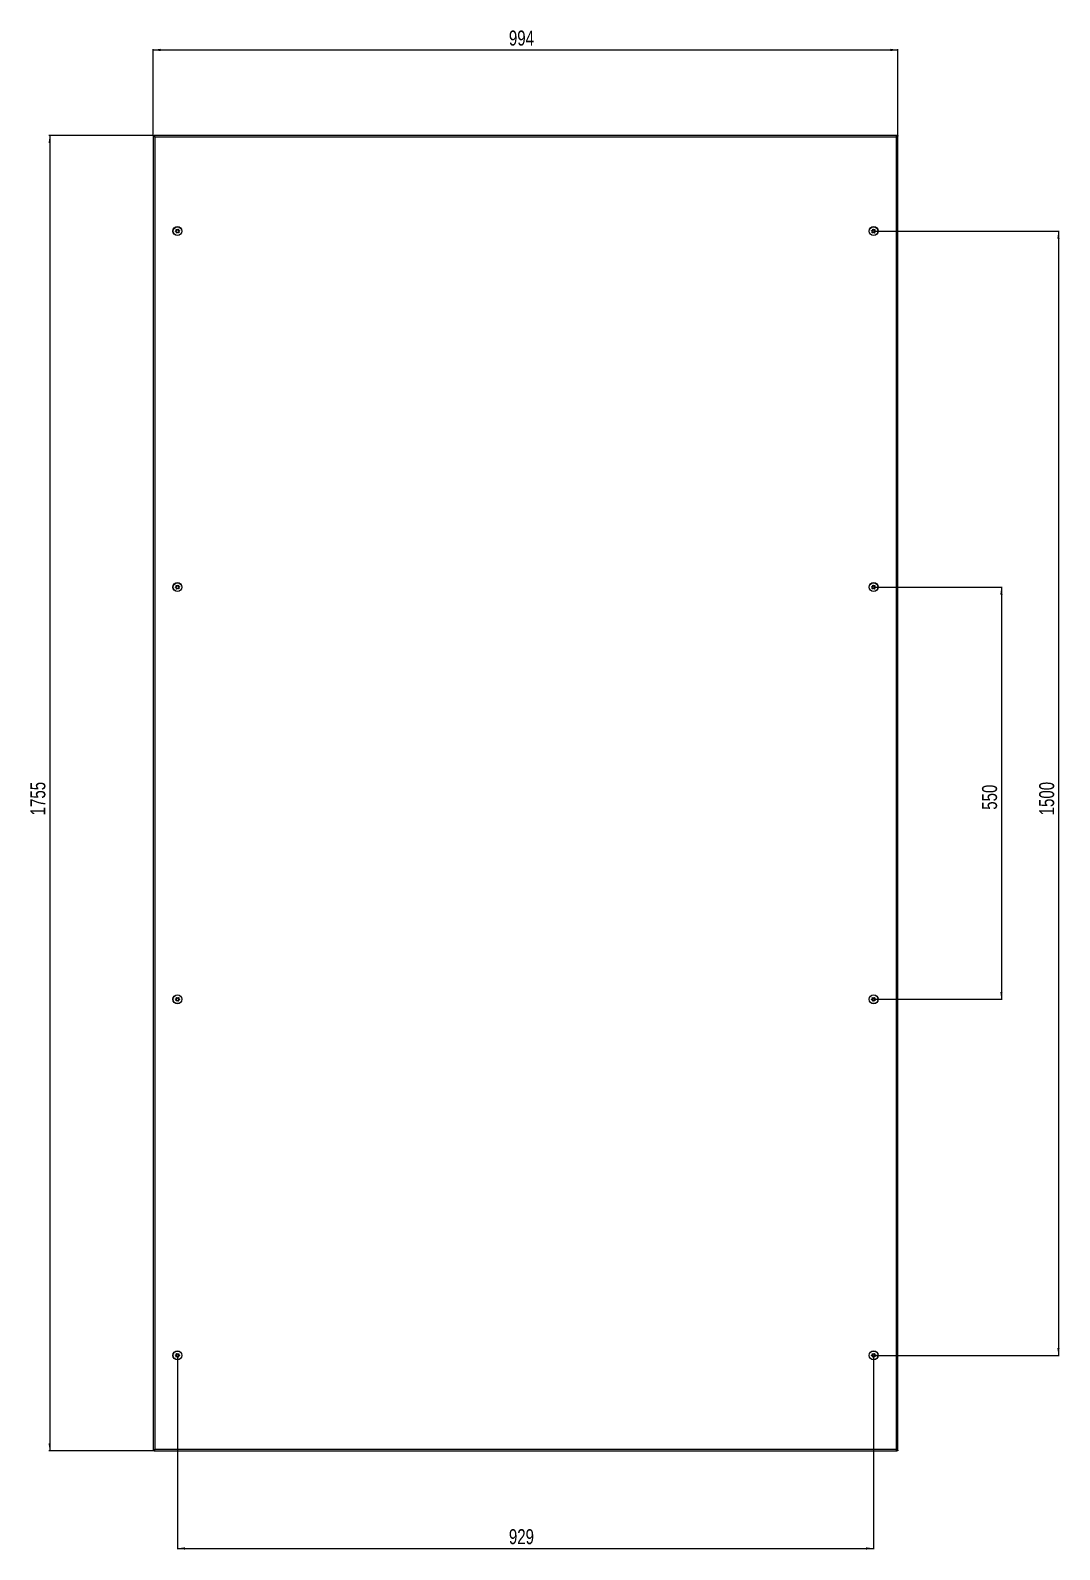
# Model space of a CAD drawing. Header units: millimetres. Extents: x -626 to 2088, y -886 to 1192.
# Drawn here: x -626 to 748, y -886 to 1141 of the extents above; entities that cross this region are included whole.
import ezdxf

# ---------------------------------------------------------------- set-up
doc = ezdxf.new("R2010")
doc.units = ezdxf.units.MM
doc.layers.add('FORMAT', color=7, linetype='Continuous')
doc.styles.add('SLDTEXTSTYLE0', font='TXT', dxfattribs={"width": 0.75})
doc.dimstyles.new('SLDDIMSTYLE1', dxfattribs={"dimtxt": 20, "dimasz": 10, "dimexe": 0, "dimexo": 0.0625, "dimgap": 5, "dimtad": 2, "dimdec": 1, "dimrnd": 1e-09, "dimzin": 12, "dimdsep": 46, "dimtxsty": 'SLDTEXTSTYLE0', "dimsah": 1, "dimcen": 0.09, "dimadec": 0, "dimazin": 3, "dimtfac": 1, "dimtofl": 0, "dimtmove": 0, "dimatfit": 3, "dimfxl": 0, "dimfrac": 2, "dimtolj": 1, "dimtzin": 12, "dimarcsym": 0})

# ---------------------------------------------------------------- blocks, each defined once
blk = doc.blocks.new('_D_1')
at = {"layer": 'FORMAT'}
for p, q in [((-462.2, 1000.3), (-601.2, 1000.3)), ((-600.2, 1000.3), (-600.2, -754.7)), ((-462.2, -754.7), (-601.2, -754.7))]:
    blk.add_line(p, q, dxfattribs=at)
for points in [[(-600.2, 1000.3), (-601.7, 990.3), (-598.7, 990.3)], [(-600.2, -754.7), (-598.7, -744.7), (-601.7, -744.7)]]:
    blk.add_solid(points, dxfattribs=at)
at = {"layer": 'FORMAT', "insert": (-626, 93.3), "char_height": 20, "attachment_point": 1, "rotation": 90, "style": 'SLDTEXTSTYLE0'}
blk.add_mtext('1755', dxfattribs=at)
blk = doc.blocks.new('_D_2')
at = {"layer": 'FORMAT'}
for p, q in [((-462.2, 1000.3), (-462.2, 1115.5)), ((531.8, 1000.3), (531.8, 1115.5)), ((-462.2, 1114.5), (531.8, 1114.5))]:
    blk.add_line(p, q, dxfattribs=at)
for points in [[(-462.2, 1114.5), (-452.2, 1112.9), (-452.2, 1116)], [(531.8, 1114.5), (521.8, 1116), (521.8, 1112.9)]]:
    blk.add_solid(points, dxfattribs=at)
at = {"layer": 'FORMAT', "insert": (12.6, 1140.3), "char_height": 20, "attachment_point": 1, "style": 'SLDTEXTSTYLE0'}
blk.add_mtext('994', dxfattribs=at)
blk = doc.blocks.new('_D_3')
at = {"layer": 'FORMAT'}
for p, q in [((499.3, 872.8), (747, 872.8)), ((746, 872.8), (746, -627.2)), ((499.3, -627.2), (747, -627.2))]:
    blk.add_line(p, q, dxfattribs=at)
for points in [[(746, 872.8), (744.4, 862.8), (747.5, 862.8)], [(746, -627.2), (747.5, -617.2), (744.4, -617.2)]]:
    blk.add_solid(points, dxfattribs=at)
at = {"layer": 'FORMAT', "insert": (720.2, 93.3), "char_height": 20, "attachment_point": 1, "rotation": 90, "style": 'SLDTEXTSTYLE0'}
blk.add_mtext('1500', dxfattribs=at)
blk = doc.blocks.new('_D_4')
at = {"layer": 'FORMAT'}
for p, q in [((-429.7, -627.2), (-429.7, -885.8)), ((499.3, -627.2), (499.3, -885.8)), ((-429.7, -884.8), (499.3, -884.8))]:
    blk.add_line(p, q, dxfattribs=at)
for points in [[(-429.7, -884.8), (-419.7, -886.4), (-419.7, -883.3)], [(499.3, -884.8), (489.3, -883.3), (489.3, -886.4)]]:
    blk.add_solid(points, dxfattribs=at)
at = {"layer": 'FORMAT', "insert": (12.6, -859.1), "char_height": 20, "attachment_point": 1, "style": 'SLDTEXTSTYLE0'}
blk.add_mtext('929', dxfattribs=at)
blk = doc.blocks.new('_D_5')
at = {"layer": 'FORMAT'}
for p, q in [((499.3, 397.8), (670.8, 397.8)), ((669.8, 397.8), (669.8, -152.2)), ((499.3, -152.2), (670.8, -152.2))]:
    blk.add_line(p, q, dxfattribs=at)
for points in [[(669.8, 397.8), (668.3, 387.8), (671.4, 387.8)], [(669.8, -152.2), (671.4, -142.2), (668.3, -142.2)]]:
    blk.add_solid(points, dxfattribs=at)
at = {"layer": 'FORMAT', "insert": (644, 100.7), "char_height": 20, "attachment_point": 1, "rotation": 90, "style": 'SLDTEXTSTYLE0'}
blk.add_mtext('550', dxfattribs=at)

msp = doc.modelspace()

# ---------------------------------------------------------------- linework, layer by layer
at = {"color": 7, "linetype": 'Continuous', "lineweight": 25}
for p, q in [((-462.19, 1000.32), (-462.19, -754.68)), ((-462.19, 1000.32), (-460.69, 1000.32)), ((-460.49, 1000.32), (-460.69, 1000.32)), ((-460.49, 999.21), (-460.49, 1000.32)), ((530.11, 1000.32), (-460.49, 1000.32)), ((530.11, 999.2), (530.11, 1000.32)), ((530.31, 1000.32), (530.11, 1000.32)), ((530.31, 1000.32), (531.81, 1000.32)), ((531.81, -754.68), (531.81, 1000.32)), ((-460.69, -754.68), (-462.19, -754.68)), ((-460.69, -754.68), (-460.49, -754.68)), ((-460.49, -753.57), (-460.49, -754.68)), ((-460.49, -754.68), (530.11, -754.68)), ((530.11, -753.57), (530.11, -754.68)), ((530.11, -754.68), (530.31, -754.68)), ((531.81, -754.68), (530.31, -754.68))]:
    msp.add_line(p, q, dxfattribs=at)
at = {"color": 8, "linetype": 'Continuous', "lineweight": 18}
for p, q in [((-460.09, 998.22), (-460.09, -752.58)), ((529.71, 998.22), (-460.09, 998.22)), ((529.71, -752.58), (529.71, 998.22)), ((-460.09, -752.58), (529.71, -752.58))]:
    msp.add_line(p, q, dxfattribs=at)
at = {"color": 7, "linetype": 'Continuous', "lineweight": 25}
for centre, radius in [((-429.69, 872.82), 6), ((-429.69, 872.82), 5.78), ((-429.69, 872.82), 1.85), ((499.31, 872.82), 6), ((499.31, 872.82), 5.78), ((499.31, 872.82), 1.85), ((-429.69, 397.82), 6), ((-429.69, 397.82), 5.78), ((-429.69, 397.82), 1.85), ((499.31, 397.82), 6), ((499.31, 397.82), 5.78), ((499.31, 397.82), 1.85), ((-429.69, -152.18), 6), ((-429.69, -152.18), 5.78), ((-429.69, -152.18), 1.85), ((499.31, -152.18), 6), ((499.31, -152.18), 5.78), ((499.31, -152.18), 1.85), ((-429.69, -627.18), 6), ((-429.69, -627.18), 5.78), ((-429.69, -627.18), 1.85), ((499.31, -627.18), 6), ((499.31, -627.18), 5.78), ((499.31, -627.18), 1.85)]:
    msp.add_circle(centre, radius, dxfattribs=at)
for points, knots in [([(-460.09, 998.22), (-460.37, 998.4), (-460.64, 998.57), (-461.15, 998.92), (-461.38, 999.09), (-461.77, 999.45), (-461.92, 999.62), (-462.14, 999.97), (-462.19, 1000.14), (-462.19, 1000.32)], [0, 0, 0, 0, 0.25, 0.25, 0.5, 0.5, 0.75, 0.75, 1, 1, 1, 1]), ([(-460.09, 998.22), (-460.25, 998.57), (-460.4, 998.92), (-460.63, 999.62), (-460.69, 999.97), (-460.69, 1000.32)], [0, 0, 0, 0, 0.5, 0.5, 1, 1, 1, 1]), ([(-460.49, 1000.32), (-460.46, 1000.32), (-460.42, 1000.27), (-460.36, 1000.06), (-460.32, 999.9), (-460.26, 999.51), (-460.22, 999.28), (-460.16, 998.77), (-460.12, 998.5), (-460.09, 998.22)], [0, 0, 0, 0, 0.25, 0.25, 0.5, 0.5, 0.75, 0.75, 1, 1, 1, 1]), ([(529.71, 998.22), (529.74, 998.5), (529.78, 998.77), (529.84, 999.28), (529.88, 999.51), (529.94, 999.9), (529.98, 1000.06), (530.04, 1000.27), (530.08, 1000.32), (530.11, 1000.32)], [0, 0, 0, 0, 0.25, 0.25, 0.5, 0.5, 0.75, 0.75, 1, 1, 1, 1]), ([(531.81, 1000.32), (531.81, 1000.14), (531.76, 999.97), (531.54, 999.62), (531.39, 999.45), (531, 999.09), (530.77, 998.92), (530.26, 998.57), (529.99, 998.4), (529.71, 998.22)], [0, 0, 0, 0, 0.25, 0.25, 0.5, 0.5, 0.75, 0.75, 1, 1, 1, 1]), ([(530.31, 1000.32), (530.31, 999.97), (530.25, 999.62), (530.02, 998.92), (529.87, 998.57), (529.71, 998.22)], [0, 0, 0, 0, 0.5, 0.5, 1, 1, 1, 1]), ([(-428.65, 875.42), (-428.66, 875.42), (-428.69, 875.43), (-428.75, 875.41), (-428.87, 875.34), (-429.17, 875.09), (-429.58, 874.74), (-430.2, 874.62), (-430.69, 874.78), (-431.05, 874.94), (-431.27, 875.03), (-431.36, 875.04), (-431.4, 875.03), (-431.43, 875.01), (-431.45, 874.99), (-431.47, 874.92), (-431.45, 874.65), (-431.34, 874.19), (-431.34, 873.48), (-431.83, 872.96), (-432.23, 872.7), (-432.42, 872.52), (-432.46, 872.46), (-432.46, 872.43), (-432.46, 872.4), (-432.44, 872.37), (-432.4, 872.34), (-432.33, 872.3), (-432.12, 872.21), (-431.76, 872.09), (-431.3, 871.87), (-430.93, 871.35), (-430.87, 870.81), (-430.83, 870.43), (-430.79, 870.28), (-430.75, 870.24), (-430.73, 870.22), (-430.69, 870.21), (-430.63, 870.23), (-430.51, 870.3), (-430.22, 870.55), (-429.8, 870.91), (-429.18, 871.02), (-428.69, 870.86), (-428.33, 870.7), (-428.11, 870.61), (-428.02, 870.6), (-427.98, 870.61), (-427.95, 870.63), (-427.93, 870.65), (-427.91, 870.72), (-427.93, 870.99), (-428.04, 871.45), (-428.04, 872.16), (-427.55, 872.68), (-427.15, 872.94), (-426.96, 873.12), (-426.92, 873.18), (-426.92, 873.21), (-426.92, 873.24), (-426.94, 873.27), (-426.98, 873.3), (-427.05, 873.34), (-427.26, 873.43), (-427.62, 873.55), (-428.08, 873.78), (-428.45, 874.29), (-428.51, 874.83), (-428.55, 875.22), (-428.59, 875.36), (-428.63, 875.41), (-428.64, 875.42), (-428.65, 875.42)], [0, 0, 0, 0, 0.0020087, 0.00442, 0.0093647, 0.0255282, 0.0677053, 0.0957862, 0.1246456, 0.1503415, 0.1605194, 0.1633943, 0.1656965, 0.1672448, 0.1688741, 0.1707699, 0.1786058, 0.2119941, 0.2499945, 0.2879948, 0.3213831, 0.329219, 0.3311148, 0.3327441, 0.3342924, 0.3362166, 0.3385353, 0.3413178, 0.349662, 0.3753578, 0.4042173, 0.4322982, 0.4744753, 0.4906388, 0.4966691, 0.49844, 0.5, 0.5020087, 0.50442, 0.5093647, 0.5255282, 0.5677053, 0.5957862, 0.6246456, 0.6503415, 0.6605194, 0.6633943, 0.6656965, 0.6672448, 0.6688741, 0.6707699, 0.6786058, 0.7119941, 0.7499945, 0.7879948, 0.8213831, 0.829219, 0.8311148, 0.8327441, 0.8342924, 0.8362166, 0.8385353, 0.8413178, 0.849662, 0.8753578, 0.9042173, 0.9322982, 0.9744753, 0.9906388, 0.9966691, 0.99844, 1, 1, 1, 1]), ([(498.27, 875.42), (498.26, 875.41), (498.24, 875.4), (498.21, 875.35), (498.17, 875.21), (498.13, 874.83), (498.07, 874.29), (497.7, 873.78), (497.24, 873.55), (496.87, 873.43), (496.65, 873.34), (496.57, 873.28), (496.54, 873.25), (496.54, 873.21), (496.54, 873.18), (496.58, 873.12), (496.77, 872.94), (497.17, 872.68), (497.66, 872.16), (497.66, 871.45), (497.55, 870.99), (497.53, 870.72), (497.55, 870.65), (497.57, 870.63), (497.59, 870.61), (497.63, 870.6), (497.67, 870.6), (497.75, 870.62), (497.96, 870.7), (498.31, 870.86), (498.8, 871.02), (499.42, 870.91), (499.84, 870.55), (500.13, 870.3), (500.26, 870.22), (500.32, 870.21), (500.35, 870.22), (500.38, 870.24), (500.41, 870.29), (500.45, 870.43), (500.49, 870.81), (500.55, 871.35), (500.92, 871.87), (501.38, 872.09), (501.75, 872.22), (501.97, 872.31), (502.05, 872.36), (502.08, 872.4), (502.08, 872.43), (502.08, 872.46), (502.04, 872.52), (501.85, 872.7), (501.45, 872.96), (500.96, 873.48), (500.96, 874.19), (501.07, 874.65), (501.09, 874.92), (501.07, 874.99), (501.05, 875.01), (501.03, 875.03), (500.99, 875.04), (500.95, 875.04), (500.87, 875.02), (500.66, 874.94), (500.31, 874.78), (499.82, 874.62), (499.2, 874.74), (498.78, 875.09), (498.49, 875.34), (498.36, 875.42), (498.3, 875.43), (498.28, 875.42), (498.27, 875.42)], [0, 0, 0, 0, 0.0020087, 0.00442, 0.0093647, 0.0255282, 0.0677053, 0.0957862, 0.1246456, 0.1503415, 0.1605194, 0.1633943, 0.1656965, 0.1672448, 0.1688741, 0.1707699, 0.1786058, 0.2119941, 0.2499945, 0.2879948, 0.3213831, 0.329219, 0.3311148, 0.3327441, 0.3342924, 0.3362166, 0.3385353, 0.3413178, 0.349662, 0.3753578, 0.4042173, 0.4322982, 0.4744753, 0.4906388, 0.4966691, 0.49844, 0.5, 0.5020087, 0.50442, 0.5093647, 0.5255282, 0.5677053, 0.5957862, 0.6246456, 0.6503415, 0.6605194, 0.6633943, 0.6656965, 0.6672448, 0.6688741, 0.6707699, 0.6786058, 0.7119941, 0.7499945, 0.7879948, 0.8213831, 0.829219, 0.8311148, 0.8327441, 0.8342924, 0.8362166, 0.8385353, 0.8413178, 0.849662, 0.8753578, 0.9042173, 0.9322982, 0.9744753, 0.9906388, 0.9966691, 0.99844, 1, 1, 1, 1]), ([(-428.65, 400.42), (-428.66, 400.42), (-428.69, 400.43), (-428.75, 400.41), (-428.87, 400.34), (-429.17, 400.09), (-429.58, 399.74), (-430.2, 399.62), (-430.69, 399.78), (-431.05, 399.94), (-431.27, 400.03), (-431.36, 400.04), (-431.4, 400.03), (-431.43, 400.01), (-431.45, 399.99), (-431.47, 399.92), (-431.45, 399.65), (-431.34, 399.19), (-431.34, 398.48), (-431.83, 397.96), (-432.23, 397.7), (-432.42, 397.52), (-432.46, 397.46), (-432.46, 397.43), (-432.46, 397.4), (-432.44, 397.37), (-432.4, 397.34), (-432.33, 397.3), (-432.12, 397.21), (-431.76, 397.09), (-431.3, 396.87), (-430.93, 396.35), (-430.87, 395.81), (-430.83, 395.43), (-430.79, 395.28), (-430.75, 395.24), (-430.73, 395.22), (-430.69, 395.21), (-430.63, 395.23), (-430.51, 395.3), (-430.22, 395.55), (-429.8, 395.91), (-429.18, 396.02), (-428.69, 395.86), (-428.33, 395.7), (-428.11, 395.61), (-428.02, 395.6), (-427.98, 395.61), (-427.95, 395.63), (-427.93, 395.65), (-427.91, 395.72), (-427.93, 395.99), (-428.04, 396.45), (-428.04, 397.16), (-427.55, 397.68), (-427.15, 397.94), (-426.96, 398.12), (-426.92, 398.18), (-426.92, 398.21), (-426.92, 398.24), (-426.94, 398.27), (-426.98, 398.3), (-427.05, 398.34), (-427.26, 398.43), (-427.62, 398.55), (-428.08, 398.78), (-428.45, 399.29), (-428.51, 399.83), (-428.55, 400.22), (-428.59, 400.36), (-428.63, 400.41), (-428.64, 400.42), (-428.65, 400.42)], [0, 0, 0, 0, 0.0020087, 0.00442, 0.0093647, 0.0255282, 0.0677053, 0.0957862, 0.1246456, 0.1503415, 0.1605194, 0.1633943, 0.1656965, 0.1672448, 0.1688741, 0.1707699, 0.1786058, 0.2119941, 0.2499945, 0.2879948, 0.3213831, 0.329219, 0.3311148, 0.3327441, 0.3342924, 0.3362166, 0.3385353, 0.3413178, 0.349662, 0.3753578, 0.4042173, 0.4322982, 0.4744753, 0.4906388, 0.4966691, 0.49844, 0.5, 0.5020087, 0.50442, 0.5093647, 0.5255282, 0.5677053, 0.5957862, 0.6246456, 0.6503415, 0.6605194, 0.6633943, 0.6656965, 0.6672448, 0.6688741, 0.6707699, 0.6786058, 0.7119941, 0.7499945, 0.7879948, 0.8213831, 0.829219, 0.8311148, 0.8327441, 0.8342924, 0.8362166, 0.8385353, 0.8413178, 0.849662, 0.8753578, 0.9042173, 0.9322982, 0.9744753, 0.9906388, 0.9966691, 0.99844, 1, 1, 1, 1]), ([(498.27, 400.42), (498.26, 400.41), (498.24, 400.4), (498.21, 400.35), (498.17, 400.21), (498.13, 399.83), (498.07, 399.29), (497.7, 398.78), (497.24, 398.55), (496.87, 398.43), (496.65, 398.34), (496.57, 398.28), (496.54, 398.25), (496.54, 398.21), (496.54, 398.18), (496.58, 398.12), (496.77, 397.94), (497.17, 397.68), (497.66, 397.16), (497.66, 396.45), (497.55, 395.99), (497.53, 395.72), (497.55, 395.65), (497.57, 395.63), (497.59, 395.61), (497.63, 395.6), (497.67, 395.6), (497.75, 395.62), (497.96, 395.7), (498.31, 395.86), (498.8, 396.02), (499.42, 395.91), (499.84, 395.55), (500.13, 395.3), (500.26, 395.22), (500.32, 395.21), (500.35, 395.22), (500.38, 395.24), (500.41, 395.29), (500.45, 395.43), (500.49, 395.81), (500.55, 396.35), (500.92, 396.87), (501.38, 397.09), (501.75, 397.22), (501.97, 397.31), (502.05, 397.36), (502.08, 397.4), (502.08, 397.43), (502.08, 397.46), (502.04, 397.52), (501.85, 397.7), (501.45, 397.96), (500.96, 398.48), (500.96, 399.19), (501.07, 399.65), (501.09, 399.92), (501.07, 399.99), (501.05, 400.01), (501.03, 400.03), (500.99, 400.04), (500.95, 400.04), (500.87, 400.02), (500.66, 399.94), (500.31, 399.78), (499.82, 399.62), (499.2, 399.74), (498.78, 400.09), (498.49, 400.34), (498.36, 400.42), (498.3, 400.43), (498.28, 400.42), (498.27, 400.42)], [0, 0, 0, 0, 0.0020087, 0.00442, 0.0093647, 0.0255282, 0.0677053, 0.0957862, 0.1246456, 0.1503415, 0.1605194, 0.1633943, 0.1656965, 0.1672448, 0.1688741, 0.1707699, 0.1786058, 0.2119941, 0.2499945, 0.2879948, 0.3213831, 0.329219, 0.3311148, 0.3327441, 0.3342924, 0.3362166, 0.3385353, 0.3413178, 0.349662, 0.3753578, 0.4042173, 0.4322982, 0.4744753, 0.4906388, 0.4966691, 0.49844, 0.5, 0.5020087, 0.50442, 0.5093647, 0.5255282, 0.5677053, 0.5957862, 0.6246456, 0.6503415, 0.6605194, 0.6633943, 0.6656965, 0.6672448, 0.6688741, 0.6707699, 0.6786058, 0.7119941, 0.7499945, 0.7879948, 0.8213831, 0.829219, 0.8311148, 0.8327441, 0.8342924, 0.8362166, 0.8385353, 0.8413178, 0.849662, 0.8753578, 0.9042173, 0.9322982, 0.9744753, 0.9906388, 0.9966691, 0.99844, 1, 1, 1, 1]), ([(-428.65, -154.78), (-428.64, -154.77), (-428.62, -154.76), (-428.59, -154.71), (-428.55, -154.57), (-428.51, -154.18), (-428.45, -153.65), (-428.08, -153.13), (-427.62, -152.91), (-427.25, -152.78), (-427.03, -152.69), (-426.95, -152.64), (-426.92, -152.6), (-426.92, -152.57), (-426.92, -152.54), (-426.96, -152.48), (-427.15, -152.3), (-427.55, -152.04), (-428.04, -151.52), (-428.04, -150.81), (-427.93, -150.35), (-427.91, -150.08), (-427.93, -150.01), (-427.95, -149.99), (-427.97, -149.97), (-428.01, -149.96), (-428.05, -149.96), (-428.13, -149.98), (-428.34, -150.06), (-428.69, -150.22), (-429.18, -150.38), (-429.8, -150.27), (-430.22, -149.91), (-430.51, -149.66), (-430.64, -149.58), (-430.7, -149.57), (-430.73, -149.58), (-430.76, -149.6), (-430.79, -149.65), (-430.83, -149.79), (-430.87, -150.17), (-430.93, -150.71), (-431.3, -151.22), (-431.76, -151.45), (-432.13, -151.57), (-432.35, -151.66), (-432.43, -151.72), (-432.46, -151.75), (-432.46, -151.79), (-432.46, -151.82), (-432.42, -151.88), (-432.23, -152.06), (-431.83, -152.32), (-431.34, -152.84), (-431.34, -153.55), (-431.45, -154.01), (-431.47, -154.28), (-431.45, -154.35), (-431.43, -154.37), (-431.41, -154.39), (-431.37, -154.4), (-431.33, -154.4), (-431.25, -154.38), (-431.04, -154.3), (-430.69, -154.14), (-430.2, -153.98), (-429.58, -154.09), (-429.16, -154.45), (-428.87, -154.7), (-428.74, -154.78), (-428.68, -154.79), (-428.66, -154.78), (-428.65, -154.78)], [0, 0, 0, 0, 0.0020087, 0.00442, 0.0093647, 0.0255282, 0.0677053, 0.0957862, 0.1246456, 0.1503415, 0.1605194, 0.1633943, 0.1656965, 0.1672448, 0.1688741, 0.1707699, 0.1786058, 0.2119941, 0.2499945, 0.2879948, 0.3213831, 0.329219, 0.3311148, 0.3327441, 0.3342924, 0.3362166, 0.3385353, 0.3413178, 0.349662, 0.3753578, 0.4042173, 0.4322982, 0.4744753, 0.4906388, 0.4966691, 0.49844, 0.5, 0.5020087, 0.50442, 0.5093647, 0.5255282, 0.5677053, 0.5957862, 0.6246456, 0.6503415, 0.6605194, 0.6633943, 0.6656965, 0.6672448, 0.6688741, 0.6707699, 0.6786058, 0.7119941, 0.7499945, 0.7879948, 0.8213831, 0.829219, 0.8311148, 0.8327441, 0.8342924, 0.8362166, 0.8385353, 0.8413178, 0.849662, 0.8753578, 0.9042173, 0.9322982, 0.9744753, 0.9906388, 0.9966691, 0.99844, 1, 1, 1, 1]), ([(498.27, -154.78), (498.28, -154.78), (498.31, -154.79), (498.37, -154.77), (498.49, -154.7), (498.79, -154.45), (499.2, -154.09), (499.82, -153.98), (500.31, -154.14), (500.67, -154.3), (500.89, -154.39), (500.98, -154.4), (501.02, -154.39), (501.05, -154.37), (501.07, -154.35), (501.09, -154.28), (501.07, -154.01), (500.96, -153.55), (500.96, -152.84), (501.45, -152.32), (501.85, -152.06), (502.04, -151.88), (502.08, -151.82), (502.08, -151.79), (502.08, -151.76), (502.06, -151.73), (502.02, -151.7), (501.95, -151.66), (501.74, -151.57), (501.38, -151.45), (500.92, -151.22), (500.54, -150.71), (500.49, -150.17), (500.45, -149.78), (500.41, -149.64), (500.37, -149.59), (500.35, -149.58), (500.31, -149.57), (500.25, -149.59), (500.13, -149.66), (499.84, -149.91), (499.42, -150.26), (498.8, -150.38), (498.31, -150.22), (497.95, -150.06), (497.73, -149.97), (497.64, -149.96), (497.6, -149.97), (497.57, -149.99), (497.55, -150.01), (497.53, -150.08), (497.55, -150.35), (497.66, -150.81), (497.66, -151.52), (497.17, -152.04), (496.77, -152.3), (496.58, -152.48), (496.54, -152.54), (496.54, -152.57), (496.54, -152.6), (496.56, -152.63), (496.6, -152.66), (496.67, -152.7), (496.88, -152.79), (497.24, -152.91), (497.7, -153.13), (498.07, -153.65), (498.13, -154.19), (498.17, -154.58), (498.21, -154.72), (498.25, -154.77), (498.26, -154.78), (498.27, -154.78)], [0, 0, 0, 0, 0.0020087, 0.00442, 0.0093647, 0.0255282, 0.0677053, 0.0957862, 0.1246456, 0.1503415, 0.1605194, 0.1633943, 0.1656965, 0.1672448, 0.1688741, 0.1707699, 0.1786058, 0.2119941, 0.2499945, 0.2879948, 0.3213831, 0.329219, 0.3311148, 0.3327441, 0.3342924, 0.3362166, 0.3385353, 0.3413178, 0.349662, 0.3753578, 0.4042173, 0.4322982, 0.4744753, 0.4906388, 0.4966691, 0.49844, 0.5, 0.5020087, 0.50442, 0.5093647, 0.5255282, 0.5677053, 0.5957862, 0.6246456, 0.6503415, 0.6605194, 0.6633943, 0.6656965, 0.6672448, 0.6688741, 0.6707699, 0.6786058, 0.7119941, 0.7499945, 0.7879948, 0.8213831, 0.829219, 0.8311148, 0.8327441, 0.8342924, 0.8362166, 0.8385353, 0.8413178, 0.849662, 0.8753578, 0.9042173, 0.9322982, 0.9744753, 0.9906388, 0.9966691, 0.99844, 1, 1, 1, 1]), ([(-428.65, -629.78), (-428.64, -629.77), (-428.62, -629.76), (-428.59, -629.71), (-428.55, -629.57), (-428.51, -629.18), (-428.45, -628.65), (-428.08, -628.13), (-427.62, -627.91), (-427.25, -627.78), (-427.03, -627.69), (-426.95, -627.64), (-426.92, -627.6), (-426.92, -627.57), (-426.92, -627.54), (-426.96, -627.48), (-427.15, -627.3), (-427.55, -627.04), (-428.04, -626.52), (-428.04, -625.81), (-427.93, -625.35), (-427.91, -625.08), (-427.93, -625.01), (-427.95, -624.99), (-427.97, -624.97), (-428.01, -624.96), (-428.05, -624.96), (-428.13, -624.98), (-428.34, -625.06), (-428.69, -625.22), (-429.18, -625.38), (-429.8, -625.27), (-430.22, -624.91), (-430.51, -624.66), (-430.64, -624.58), (-430.7, -624.57), (-430.73, -624.58), (-430.76, -624.6), (-430.79, -624.65), (-430.83, -624.79), (-430.87, -625.17), (-430.93, -625.71), (-431.3, -626.22), (-431.76, -626.45), (-432.13, -626.57), (-432.35, -626.66), (-432.43, -626.72), (-432.46, -626.75), (-432.46, -626.79), (-432.46, -626.82), (-432.42, -626.88), (-432.23, -627.06), (-431.83, -627.32), (-431.34, -627.84), (-431.34, -628.55), (-431.45, -629.01), (-431.47, -629.28), (-431.45, -629.35), (-431.43, -629.37), (-431.41, -629.39), (-431.37, -629.4), (-431.33, -629.4), (-431.25, -629.38), (-431.04, -629.3), (-430.69, -629.14), (-430.2, -628.98), (-429.58, -629.09), (-429.16, -629.45), (-428.87, -629.7), (-428.74, -629.78), (-428.68, -629.79), (-428.66, -629.78), (-428.65, -629.78)], [0, 0, 0, 0, 0.0020087, 0.00442, 0.0093647, 0.0255282, 0.0677053, 0.0957862, 0.1246456, 0.1503415, 0.1605194, 0.1633943, 0.1656965, 0.1672448, 0.1688741, 0.1707699, 0.1786058, 0.2119941, 0.2499945, 0.2879948, 0.3213831, 0.329219, 0.3311148, 0.3327441, 0.3342924, 0.3362166, 0.3385353, 0.3413178, 0.349662, 0.3753578, 0.4042173, 0.4322982, 0.4744753, 0.4906388, 0.4966691, 0.49844, 0.5, 0.5020087, 0.50442, 0.5093647, 0.5255282, 0.5677053, 0.5957862, 0.6246456, 0.6503415, 0.6605194, 0.6633943, 0.6656965, 0.6672448, 0.6688741, 0.6707699, 0.6786058, 0.7119941, 0.7499945, 0.7879948, 0.8213831, 0.829219, 0.8311148, 0.8327441, 0.8342924, 0.8362166, 0.8385353, 0.8413178, 0.849662, 0.8753578, 0.9042173, 0.9322982, 0.9744753, 0.9906388, 0.9966691, 0.99844, 1, 1, 1, 1]), ([(498.27, -629.78), (498.28, -629.78), (498.31, -629.79), (498.37, -629.77), (498.49, -629.7), (498.79, -629.45), (499.2, -629.09), (499.82, -628.98), (500.31, -629.14), (500.67, -629.3), (500.89, -629.39), (500.98, -629.4), (501.02, -629.39), (501.05, -629.37), (501.07, -629.35), (501.09, -629.28), (501.07, -629.01), (500.96, -628.55), (500.96, -627.84), (501.45, -627.32), (501.85, -627.06), (502.04, -626.88), (502.08, -626.82), (502.08, -626.79), (502.08, -626.76), (502.06, -626.73), (502.02, -626.7), (501.95, -626.66), (501.74, -626.57), (501.38, -626.45), (500.92, -626.22), (500.54, -625.71), (500.49, -625.17), (500.45, -624.78), (500.41, -624.64), (500.37, -624.59), (500.35, -624.58), (500.31, -624.57), (500.25, -624.59), (500.13, -624.66), (499.84, -624.91), (499.42, -625.26), (498.8, -625.38), (498.31, -625.22), (497.95, -625.06), (497.73, -624.97), (497.64, -624.96), (497.6, -624.97), (497.57, -624.99), (497.55, -625.01), (497.53, -625.08), (497.55, -625.35), (497.66, -625.81), (497.66, -626.52), (497.17, -627.04), (496.77, -627.3), (496.58, -627.48), (496.54, -627.54), (496.54, -627.57), (496.54, -627.6), (496.56, -627.63), (496.6, -627.66), (496.67, -627.7), (496.88, -627.79), (497.24, -627.91), (497.7, -628.13), (498.07, -628.65), (498.13, -629.19), (498.17, -629.58), (498.21, -629.72), (498.25, -629.77), (498.26, -629.78), (498.27, -629.78)], [0, 0, 0, 0, 0.0020087, 0.00442, 0.0093647, 0.0255282, 0.0677053, 0.0957862, 0.1246456, 0.1503415, 0.1605194, 0.1633943, 0.1656965, 0.1672448, 0.1688741, 0.1707699, 0.1786058, 0.2119941, 0.2499945, 0.2879948, 0.3213831, 0.329219, 0.3311148, 0.3327441, 0.3342924, 0.3362166, 0.3385353, 0.3413178, 0.349662, 0.3753578, 0.4042173, 0.4322982, 0.4744753, 0.4906388, 0.4966691, 0.49844, 0.5, 0.5020087, 0.50442, 0.5093647, 0.5255282, 0.5677053, 0.5957862, 0.6246456, 0.6503415, 0.6605194, 0.6633943, 0.6656965, 0.6672448, 0.6688741, 0.6707699, 0.6786058, 0.7119941, 0.7499945, 0.7879948, 0.8213831, 0.829219, 0.8311148, 0.8327441, 0.8342924, 0.8362166, 0.8385353, 0.8413178, 0.849662, 0.8753578, 0.9042173, 0.9322982, 0.9744753, 0.9906388, 0.9966691, 0.99844, 1, 1, 1, 1]), ([(-462.19, -754.68), (-462.19, -754.5), (-462.14, -754.33), (-461.92, -753.98), (-461.77, -753.8), (-461.38, -753.45), (-461.15, -753.28), (-460.64, -752.93), (-460.36, -752.75), (-460.09, -752.58)], [0, 0, 0, 0, 0.25, 0.25, 0.5, 0.5, 0.75, 0.75, 1, 1, 1, 1]), ([(-460.69, -754.68), (-460.69, -754.5), (-460.67, -754.33), (-460.61, -753.98), (-460.57, -753.8), (-460.46, -753.45), (-460.39, -753.28), (-460.25, -752.93), (-460.17, -752.75), (-460.09, -752.58)], [0, 0, 0, 0, 0.25, 0.25, 0.5, 0.5, 0.75, 0.75, 1, 1, 1, 1]), ([(-460.09, -752.58), (-460.12, -752.85), (-460.16, -753.13), (-460.22, -753.64), (-460.26, -753.87), (-460.32, -754.26), (-460.36, -754.41), (-460.42, -754.62), (-460.46, -754.68), (-460.49, -754.68)], [0, 0, 0, 0, 0.25, 0.25, 0.5, 0.5, 0.75, 0.75, 1, 1, 1, 1]), ([(530.11, -754.68), (530.08, -754.68), (530.04, -754.62), (529.98, -754.41), (529.94, -754.26), (529.88, -753.87), (529.84, -753.64), (529.78, -753.13), (529.74, -752.85), (529.71, -752.58)], [0, 0, 0, 0, 0.25, 0.25, 0.5, 0.5, 0.75, 0.75, 1, 1, 1, 1]), ([(529.71, -752.58), (529.99, -752.76), (530.26, -752.93), (530.77, -753.28), (531, -753.45), (531.39, -753.81), (531.54, -753.98), (531.76, -754.33), (531.81, -754.5), (531.81, -754.68)], [0, 0, 0, 0, 0.25, 0.25, 0.5, 0.5, 0.75, 0.75, 1, 1, 1, 1]), ([(529.71, -752.58), (529.87, -752.93), (530.02, -753.28), (530.25, -753.98), (530.31, -754.33), (530.31, -754.68)], [0, 0, 0, 0, 0.5, 0.5, 1, 1, 1, 1])]:
    msp.add_open_spline(points, degree=3, knots=knots, dxfattribs=at)

# ---------------------------------------------------------------- dimensions: what is measured, and where the dimension line sits
at = {"layer": 'FORMAT'}
for base, p1, p2, angle, picture, middle in [((531.81, 1114.49), (-462.19, 1000.32), (531.81, 1000.32), 0, '_D_2', (34.81, 1114.49)), ((-600.19, -754.68), (-462.19, 1000.32), (-462.19, -754.68), 90, '_D_1', (-600.19, 122.82)), ((745.98, -627.18), (499.31, 872.82), (499.31, -627.18), 90, '_D_3', (745.98, 122.82)), ((669.81, -152.18), (499.31, 397.82), (499.31, -152.18), 90, '_D_5', (669.81, 122.82))]:
    dim = msp.add_linear_dim(base=base, p1=p1, p2=p2, angle=angle, dimstyle='SLDDIMSTYLE1', dxfattribs=at)
    dim.commit()
    dim.dimension.update_dxf_attribs({"geometry": picture, "text_midpoint": middle, "dimtype": 160})
dim = msp.add_linear_dim(base=(499.31, -884.85), p1=(-429.69, -627.18), p2=(499.31, -627.18), dimstyle='SLDDIMSTYLE1', dxfattribs=at)
dim.commit()
dim.dimension.update_dxf_attribs({"geometry": '_D_4', "text_midpoint": (34.81, -884.85), "dimtype": 160})

doc.saveas('drawing.dxf')
